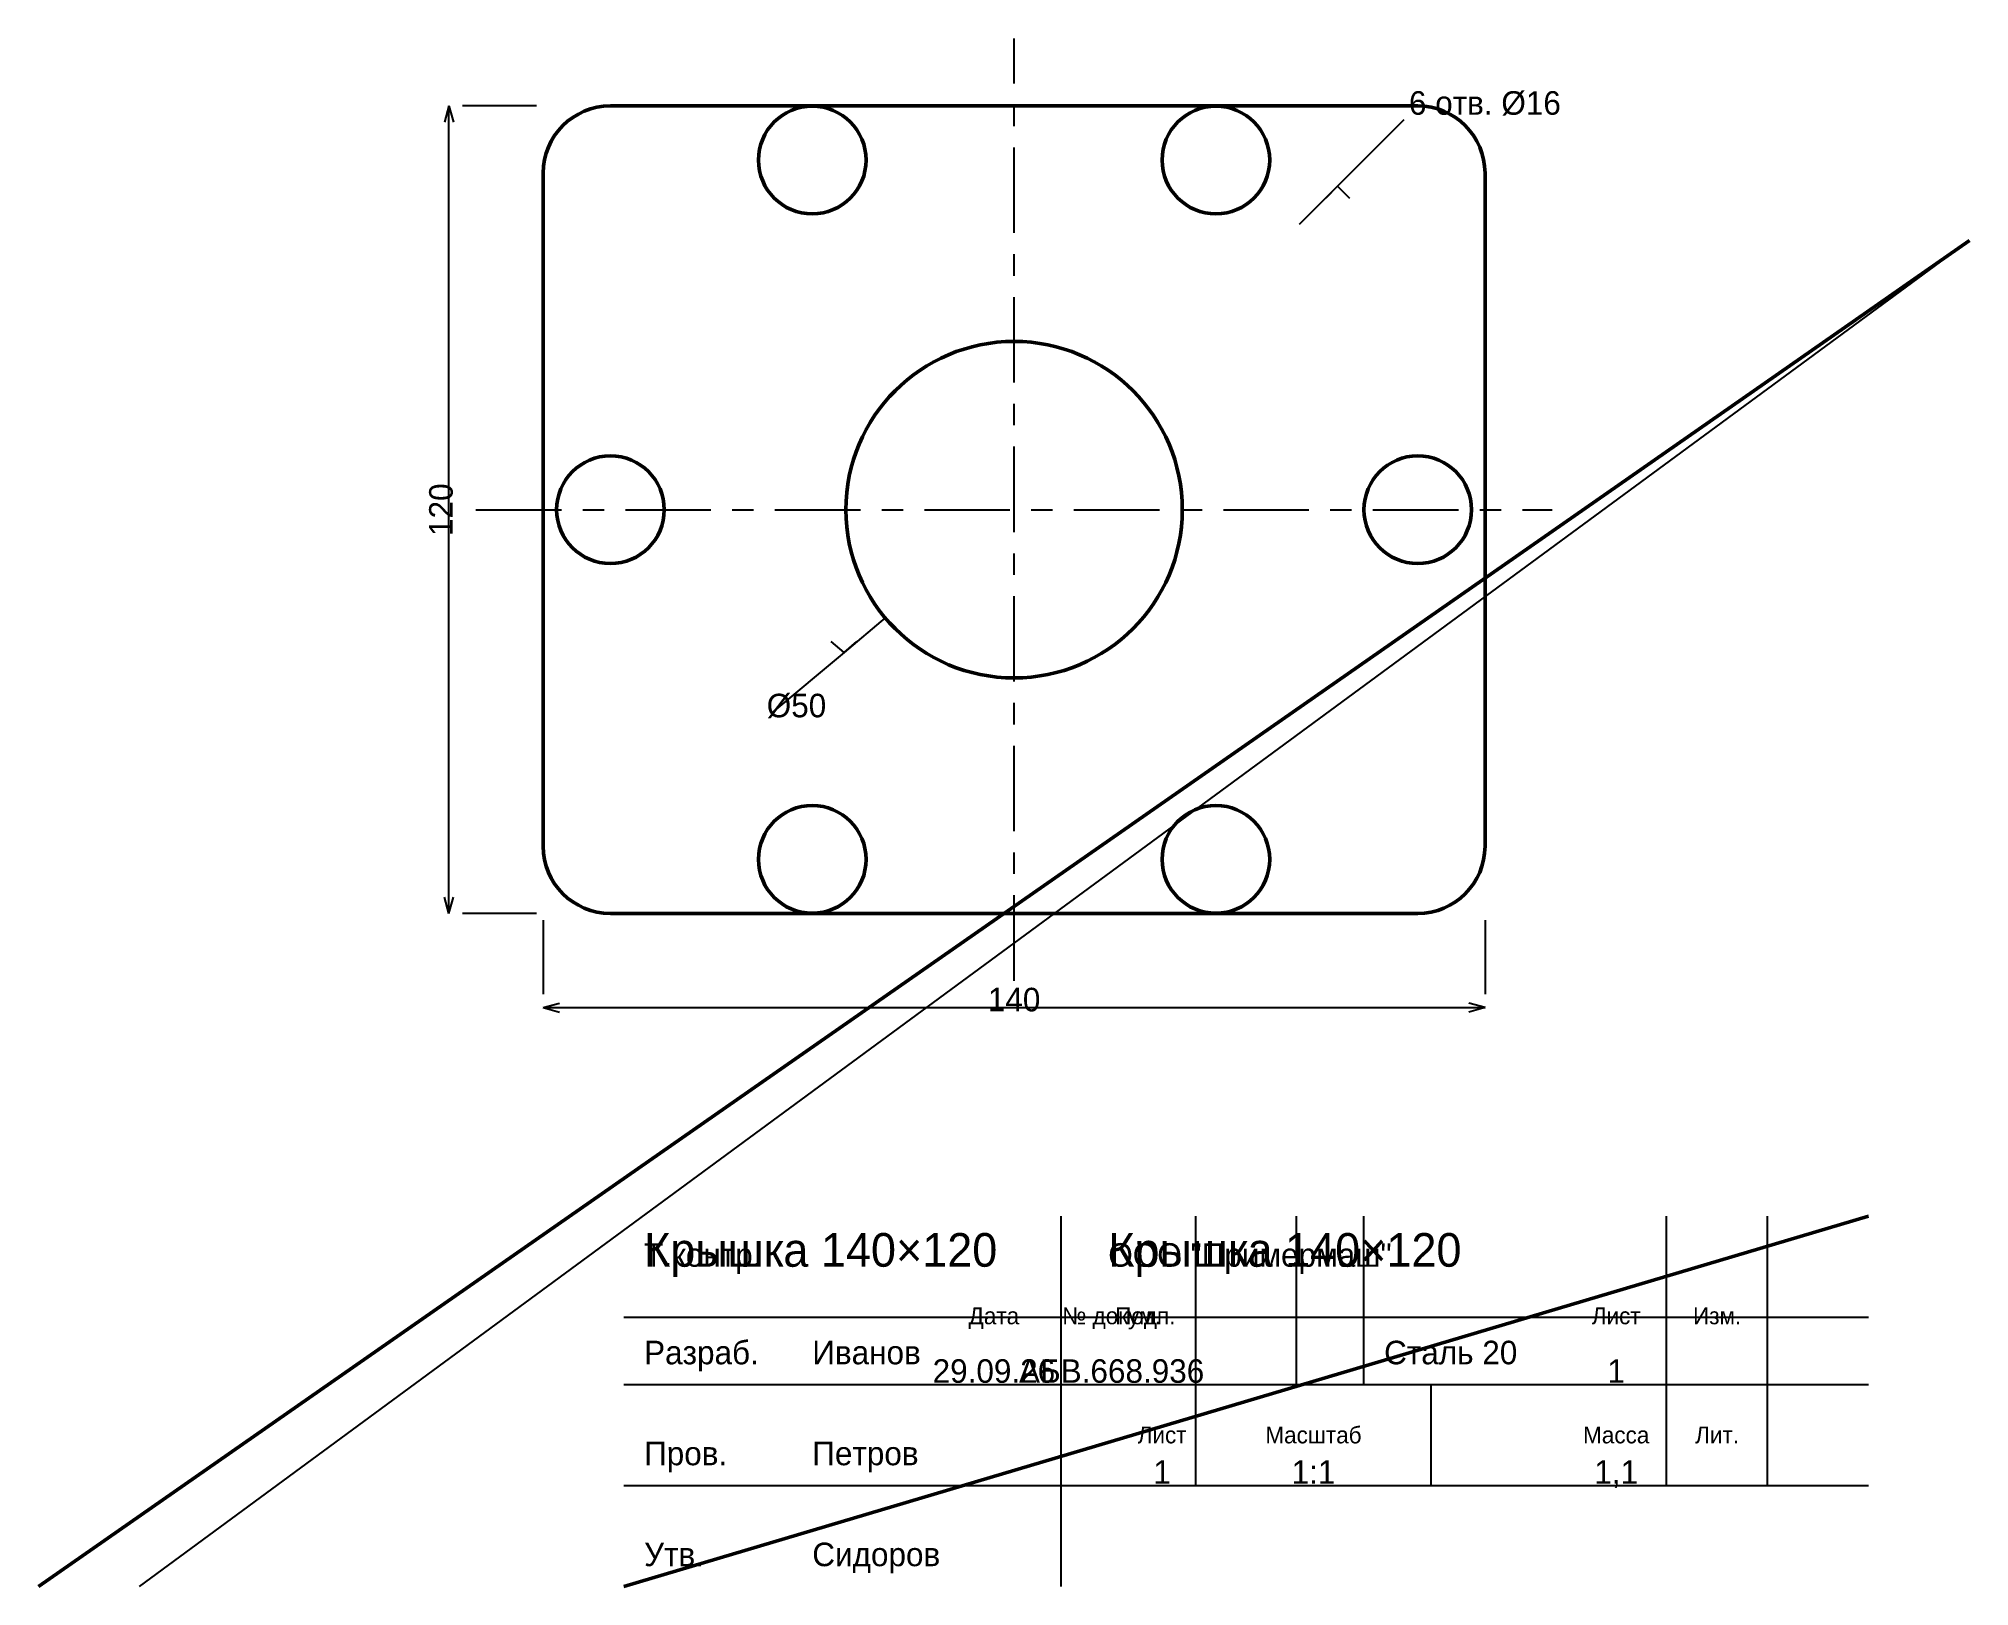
# Model space of a CAD drawing. Header units: millimetres. Extents: x 5 to 292, y 5 to 235.
import ezdxf
from ezdxf.enums import TextEntityAlignment as Align

# ---------------------------------------------------------------- set-up
doc = ezdxf.new("R2010")
doc.units = ezdxf.units.MM
doc.linetypes.add('CENTER', pattern=[22.225, 12.7, -3.175, 3.175, -3.175])
for name, color, linetype, lineweight in [('AXIS', 7, 'CENTER', 25), ('DIMS', 7, 'CONTINUOUS', 25), ('MAIN', 7, 'CONTINUOUS', 50), ('TEXT', 7, 'CONTINUOUS', 25), ('THIN', 7, 'CONTINUOUS', 25)]:
    doc.layers.add(name, color=color, linetype=linetype, lineweight=lineweight)

msp = doc.modelspace()

# ---------------------------------------------------------------- linework, layer by layer
at = {"layer": 'AXIS', "linetype": 'CENTER', "lineweight": 25}
for p, q in [((150, 95), (150, 235)), ((70, 165), (230, 165))]:
    msp.add_line(p, q, dxfattribs=at)
at = {"layer": 'DIMS', "linetype": 'CONTINUOUS', "lineweight": 25}
for p, q in [((66, 225), (65.353, 222.585)), ((66, 105), (66, 225)), ((66, 225), (66.647, 222.585)), ((79, 225), (68, 225)), ((198.083, 213.083), (207.983, 222.983)), ((192.426, 207.426), (198.083, 213.083)), ((198.083, 213.083), (196.315, 211.315)), ((198.083, 213.083), (199.851, 211.315)), ((130.849, 148.93), (124.721, 143.788)), ((124.721, 143.788), (113.996, 134.789)), ((124.721, 143.788), (122.805, 145.395)), ((124.721, 143.788), (126.636, 145.395)), ((66, 105), (65.353, 107.415)), ((66, 105), (66.647, 107.415)), ((79, 105), (68, 105)), ((80, 104), (80, 93)), ((220, 104), (220, 93)), ((80, 91), (82.415, 91.647)), ((80, 91), (220, 91)), ((80, 91), (82.415, 90.353)), ((220, 91), (217.585, 91.647)), ((220, 91), (217.585, 90.353))]:
    msp.add_line(p, q, dxfattribs=at)
at = {"layer": 'MAIN', "linetype": 'CONTINUOUS', "lineweight": 50}
for p, q in [((90, 225), (210, 225)), ((80, 115), (80, 215)), ((220, 115), (220, 215)), ((5, 5), (292, 205)), ((90, 105), (210, 105)), ((92, 5), (277, 60))]:
    msp.add_line(p, q, dxfattribs=at)
for centre, radius in [((120, 216.962), 8), ((180, 216.962), 8), ((150, 165), 25), ((90, 165), 8), ((210, 165), 8), ((120, 113.038), 8), ((180, 113.038), 8)]:
    msp.add_circle(centre, radius, dxfattribs=at)
for centre, start, end in [((90, 215), 90, 180), ((210, 215), 0, 90), ((90, 115), 180, 270), ((210, 115), 270, 360)]:
    msp.add_arc(centre, 10, start, end, dxfattribs=at)
at = {"layer": 'THIN', "linetype": 'CONTINUOUS', "lineweight": 25}
for p, q in [((20, 5), (292, 205)), ((157, 5), (157, 60)), ((177, 35), (177, 60)), ((192, 35), (192, 60)), ((202, 35), (202, 60)), ((247, 35), (247, 60)), ((262, 35), (262, 60)), ((92, 45), (277, 45)), ((92, 35), (277, 35)), ((177, 20), (177, 35)), ((212, 20), (212, 35)), ((247, 20), (247, 35)), ((262, 20), (262, 35)), ((92, 20), (277, 20))]:
    msp.add_line(p, q, dxfattribs=at)

# ---------------------------------------------------------------- texts
at = {"layer": 'DIMS', "linetype": 'CONTINUOUS', "lineweight": 25}
for s, p in [('6 отв. %%c16', (208.69, 223.69)), ('%%c50', (113.23, 134.146))]:
    msp.add_text(s, height=3.5, dxfattribs=at).set_placement(p)
msp.add_text('120', height=3.5, rotation=90, dxfattribs=at).set_placement((64.8, 165), align=Align.MIDDLE_CENTER)
msp.add_text('140', height=3.5, dxfattribs=at).set_placement((150, 92.2), align=Align.MIDDLE_CENTER)
at = {"layer": 'TEXT', "linetype": 'CONTINUOUS', "lineweight": 25}
for s, height, p in [('Крышка 140×120', 5, (95, 52.5)), ('Крышка 140×120', 5, (164, 52.5)), ('Т.контр.', 3.5, (95, 52.5)), ('ООО "Примермаш"', 3.5, (164, 52.5)), ('Разраб.', 3.5, (95, 38)), ('Иванов', 3.5, (120, 38)), ('Сталь 20', 3.5, (205, 38)), ('Пров.', 3.5, (95, 23)), ('Петров', 3.5, (120, 23)), ('Утв.', 3.5, (95, 8)), ('Сидоров', 3.5, (120, 8))]:
    msp.add_text(s, height=height, dxfattribs=at).set_placement(p)
for s, height, p in [('Дата', 2.5, (147, 45.2)), ('№ докум.', 2.5, (164.5, 45.2)), ('Подп.', 2.5, (169.5, 45.2)), ('Лист', 2.5, (239.5, 45.2)), ('Изм.', 2.5, (254.5, 45.2)), ('29.09.26', 3.5, (147, 37)), ('АБВ.668.936', 3.5, (164.5, 37)), ('1', 3.5, (239.5, 37)), ('Лист', 2.5, (172, 27.5)), ('Масштаб', 2.5, (194.5, 27.5)), ('Масса', 2.5, (239.5, 27.5)), ('Лит.', 2.5, (254.5, 27.5)), ('1', 3.5, (172, 22)), ('1:1', 3.5, (194.5, 22)), ('1,1', 3.5, (239.5, 22))]:
    msp.add_text(s, height=height, dxfattribs=at).set_placement(p, align=Align.MIDDLE_CENTER)

doc.saveas('drawing.dxf')
